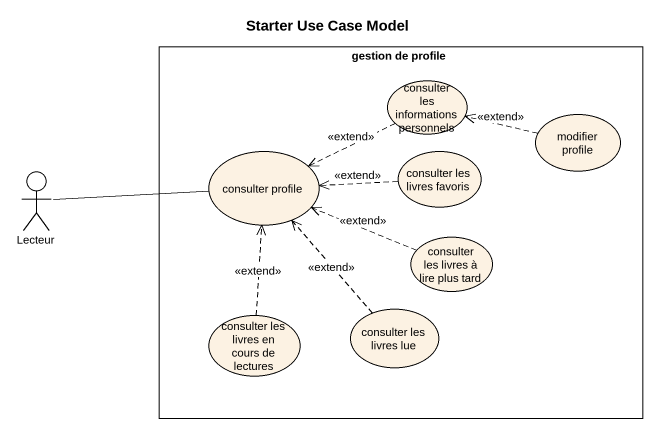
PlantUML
@startuml
title Starter Use Case Model
rectangle "gestion de profile" as gestion_de_profile {
  usecase "consulter les informations personnels" as consulter_les_informations
  usecase "consulter profile" as consulter_profile
  usecase "consulter les livres favoris" as consulter_les_livres_favoris
  usecase "modifier profile" as modifier_profile
  usecase "consulter les livres à lire plus tard" as consulter_les_livres_à_lire
  usecase "consulter les livres en cours de lectures" as consulter_les_livres_en
  usecase "consulter les livres lue" as consulter_les_livres_lue
}
actor Lecteur
consulter_les_informations .left.> consulter_profile : <<extend>>
consulter_les_livres_favoris .left.> consulter_profile : <<extend>>
modifier_profile .left.> consulter_les_informations : <<extend>>
Lecteur -right- consulter_profile
consulter_les_livres_à_lire .left.> consulter_profile : <<extend>>
consulter_les_livres_en .up.> consulter_profile : <<extend>>
consulter_les_livres_lue .up.> consulter_profile : <<extend>>
@enduml
